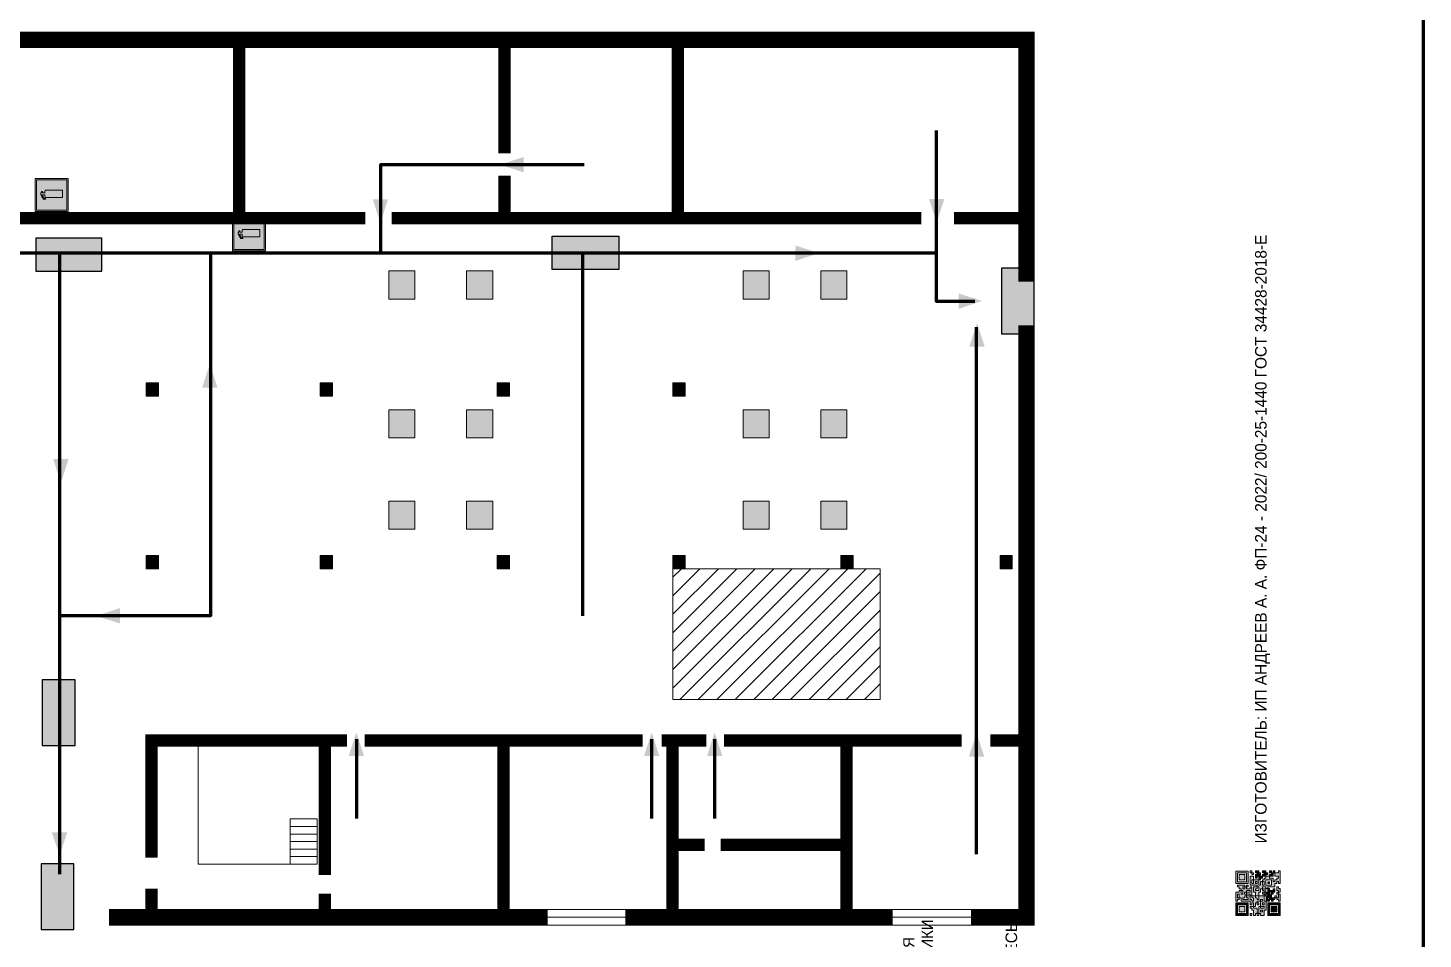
# Model space of a CAD drawing. Header units: millimetres. Extents: x 13114 to 67229, y 22859 to 38520.
# Drawn here: x 39847.3 to 40186.4, y 25093.9 to 25315.5 of the extents above; entities that cross this region are included whole.
import ezdxf

# ---------------------------------------------------------------- set-up
doc = ezdxf.new("R2010")
doc.units = ezdxf.units.MM
doc.layers.add('План_Штампы', color=7, linetype='Continuous')
doc.styles.add('обычный', font='arial.ttf')

# ---------------------------------------------------------------- blocks, each defined once
blk = doc.blocks.new('QR')
at = {"lineweight": 0}
h = blk.add_hatch(color=256, dxfattribs=at)
h.dxf.hatch_style = 1
h.paths.add_polyline_path([(9241.16, 2687.38), (9242.01, 2687.38), (9242.01, 2687.83), (9241.59, 2687.83), (9241.59, 2688.68), (9239.45, 2688.68), (9239.45, 2688.25), (9239.86, 2688.25), (9239.86, 2687.83), (9240.29, 2687.83), (9240.29, 2688.25), (9241.16, 2688.25), (9241.16, 2687.83), (9240.29, 2687.83), (9240.29, 2687.38), (9239.45, 2687.38), (9239.45, 2685.22), (9238.57, 2685.22), (9238.57, 2684.8), (9239.02, 2684.8), (9239.02, 2684.37), (9238.13, 2684.37), (9238.13, 2683.92), (9239.02, 2683.92), (9239.02, 2683.5), (9239.44, 2683.5), (9239.44, 2682.64), (9239.87, 2682.64), (9239.87, 2682.18), (9239.44, 2682.18), (9239.44, 2682.64), (9238.13, 2682.64), (9238.13, 2681.76), (9237.71, 2681.76), (9237.71, 2682.64), (9238.13, 2682.64), (9238.13, 2683.07), (9237.27, 2683.07), (9237.27, 2683.51), (9237.71, 2683.51), (9237.71, 2684.37), (9238.13, 2684.37), (9238.13, 2685.22), (9237.71, 2685.22), (9237.71, 2684.8), (9237.28, 2684.8), (9237.28, 2684.38), (9235.98, 2684.38), (9235.98, 2683.92), (9236.4, 2683.92), (9236.4, 2683.49), (9236.84, 2683.49), (9236.84, 2683.07), (9236.4, 2683.07), (9236.4, 2682.64), (9235.98, 2682.64), (9235.98, 2681.76), (9237.29, 2681.76), (9237.29, 2681.33), (9239.43, 2681.33), (9239.43, 2681.76), (9240.74, 2681.76), (9240.74, 2683.05), (9239.87, 2683.05), (9239.87, 2683.5), (9240.29, 2683.5), (9240.29, 2683.91), (9240.74, 2683.91), (9240.74, 2684.81), (9240.29, 2684.81), (9240.29, 2684.79), (9240.29, 2684.37), (9239.45, 2684.37), (9239.45, 2684.8), (9239.87, 2684.8), (9239.87, 2685.21), (9240.74, 2685.21), (9240.74, 2686.1), (9240.29, 2686.1), (9240.29, 2685.64), (9239.86, 2685.64), (9239.86, 2686.95), (9240.29, 2686.95), (9240.29, 2686.52), (9240.74, 2686.52), (9240.74, 2686.1), (9241.16, 2686.1), (9241.16, 2686.53), (9241.59, 2686.53), (9241.59, 2686.1), (9242.02, 2686.1), (9242.02, 2685.21), (9241.59, 2685.21), (9241.59, 2686.1), (9241.16, 2686.1), (9241.16, 2685.21), (9240.74, 2685.21), (9240.74, 2684.81), (9242.89, 2684.81), (9242.89, 2685.22), (9242.47, 2685.22), (9242.47, 2686.11), (9242.89, 2686.11), (9242.89, 2686.52), (9242.46, 2686.52), (9242.46, 2686.95), (9242.89, 2686.95), (9242.89, 2686.52), (9243.32, 2686.52), (9243.32, 2688.26), (9242.9, 2688.26), (9242.9, 2687.83), (9242.47, 2687.83), (9242.47, 2687.38), (9242.01, 2687.38), (9242.01, 2686.94), (9241.16, 2686.94)])
h.paths.add_polyline_path([(9239.02, 2682.18), (9239.02, 2681.76), (9238.54, 2681.76), (9238.54, 2682.18)], flags=16)
h.paths.add_polyline_path([(9237.27, 2682.65), (9237.27, 2682.19), (9236.83, 2682.19), (9236.83, 2682.65)], flags=16)
h = blk.add_hatch(color=256, dxfattribs=at)
h.dxf.hatch_style = 1
h.paths.add_polyline_path([(9238.15, 2687.83), (9236.83, 2687.83), (9236.83, 2686.52), (9238.15, 2686.52)], flags=0)
h.paths.add_polyline_path([(9239.01, 2685.65), (9239.01, 2688.68), (9235.98, 2688.68), (9235.98, 2685.65)])
h.paths.add_polyline_path([(9236.41, 2686.1), (9236.41, 2688.26), (9238.56, 2688.26), (9238.56, 2686.1)], flags=16)
h.paths.add_polyline_path([(9236.83, 2686.52), (9236.83, 2687.83), (9238.15, 2687.83), (9238.15, 2686.52)], flags=0)
h = blk.add_hatch(color=256, dxfattribs=at)
h.dxf.hatch_style = 1
h.paths.add_polyline_path([(9243.32, 2686.11), (9242.89, 2686.11), (9242.89, 2685.64), (9243.32, 2685.64)])
h.paths.add_polyline_path([(9239.02, 2683.07), (9239.02, 2683.5), (9238.56, 2683.5), (9238.56, 2683.07)])
h.paths.add_polyline_path([(9236.4, 2684.8), (9236.4, 2685.22), (9235.98, 2685.22), (9235.98, 2684.8)])
h.paths.add_polyline_path([(9236.4, 2683.07), (9236.4, 2683.49), (9235.98, 2683.49), (9235.98, 2683.07)])
h = blk.add_hatch(color=256, dxfattribs=at)
h.dxf.hatch_style = 1
h.paths.add_polyline_path([(9238.15, 2686.52), (9238.15, 2687.83), (9236.83, 2687.83), (9236.83, 2686.52)])
h.paths.add_polyline_path([(9245.91, 2686.52), (9245.91, 2687.83), (9244.59, 2687.83), (9244.59, 2686.52)], flags=0)
h.paths.add_polyline_path([(9246.77, 2685.65), (9246.77, 2688.68), (9243.74, 2688.68), (9243.74, 2685.65)])
h.paths.add_polyline_path([(9244.17, 2686.1), (9244.17, 2688.26), (9246.32, 2688.26), (9246.32, 2686.1)], flags=16)
h.paths.add_polyline_path([(9244.59, 2686.52), (9244.59, 2687.83), (9245.91, 2687.83), (9245.91, 2686.52)], flags=0)
h = blk.add_hatch(color=256, dxfattribs=at)
h.dxf.hatch_style = 1
h.paths.add_polyline_path([(9240.75, 2681.76), (9240.75, 2681.35), (9241.17, 2681.35), (9241.17, 2681.76)])
h.paths.add_polyline_path([(9241.6, 2682.18), (9241.17, 2682.18), (9241.17, 2681.76), (9241.6, 2681.76)])
h.paths.add_polyline_path([(9242.47, 2681.34), (9242.47, 2682.19), (9242.02, 2682.19), (9242.02, 2681.76), (9241.6, 2681.76), (9241.6, 2681.34)])
h.paths.add_polyline_path([(9239.87, 2678.3), (9239.44, 2678.3), (9239.44, 2677.89), (9241.17, 2677.89), (9241.17, 2678.3), (9240.28, 2678.3), (9240.28, 2678.73), (9239.87, 2678.73)])
h.paths.add_polyline_path([(9240.75, 2678.73), (9240.75, 2679.19), (9240.28, 2679.19), (9240.28, 2678.73)])
h.paths.add_polyline_path([(9241.6, 2678.73), (9241.17, 2678.73), (9241.17, 2678.3), (9241.6, 2678.3)])
h.paths.add_polyline_path([(9242.02, 2678.3), (9241.6, 2678.3), (9241.6, 2677.89), (9242.48, 2677.89), (9242.48, 2678.31), (9242.9, 2678.31), (9242.9, 2678.73), (9242.02, 2678.73)])
h.paths.add_polyline_path([(9246.36, 2684.37), (9246.36, 2684.79), (9245.93, 2684.79), (9245.93, 2684.37)])
h.paths.add_polyline_path([(9246.78, 2685.2), (9246.36, 2685.2), (9246.36, 2684.79), (9246.78, 2684.79)])
h.paths.add_polyline_path([(9245.91, 2687.83), (9244.59, 2687.83), (9244.59, 2686.52), (9245.91, 2686.52)])
h = blk.add_hatch(color=256, dxfattribs=at)
h.dxf.hatch_style = 1
h.paths.add_polyline_path([(9243.32, 2682.64), (9243.32, 2683.07), (9244.62, 2683.07), (9244.62, 2684.37), (9243.74, 2684.37), (9243.74, 2684.8), (9244.62, 2684.8), (9244.62, 2684.37), (9245.48, 2684.37), (9245.48, 2685.22), (9243.32, 2685.22), (9243.32, 2683.5), (9242.89, 2683.5), (9242.89, 2683.06), (9242.01, 2683.06), (9242.01, 2683.91), (9242.47, 2683.91), (9242.47, 2683.5), (9242.89, 2683.5), (9242.89, 2684.38), (9241.59, 2684.38), (9241.59, 2683.91), (9240.74, 2683.91), (9240.74, 2683.05), (9241.59, 2683.05), (9241.59, 2682.64), (9242.47, 2682.64), (9242.47, 2682.19), (9242.91, 2682.19), (9242.91, 2681.34), (9242.48, 2681.34), (9242.48, 2680.91), (9242.91, 2680.91), (9242.91, 2679.17), (9243.75, 2679.17), (9243.75, 2678.73), (9244.2, 2678.73), (9244.2, 2678.3), (9243.75, 2678.3), (9243.75, 2677.88), (9246.78, 2677.88), (9246.78, 2678.3), (9246.35, 2678.3), (9246.35, 2679.19), (9245.48, 2679.19), (9245.48, 2678.31), (9245.05, 2678.31), (9245.05, 2678.73), (9244.62, 2678.73), (9244.62, 2679.19), (9244.2, 2679.19), (9244.2, 2679.61), (9245.05, 2679.61), (9245.05, 2680.46), (9245.48, 2680.46), (9245.48, 2681.34), (9245.04, 2681.34), (9245.04, 2681.76), (9244.63, 2681.76), (9244.63, 2682.19), (9244.21, 2682.19), (9244.21, 2681.76), (9243.32, 2681.76), (9243.32, 2682.19), (9244.21, 2682.19), (9244.21, 2682.64)])
h.paths.add_polyline_path([(9243.75, 2683.49), (9243.75, 2683.92), (9244.21, 2683.92), (9244.21, 2683.49)], flags=16)
h.paths.add_polyline_path([(9243.32, 2681.34), (9244.63, 2681.34), (9244.63, 2680.04), (9243.32, 2680.04)], flags=16)
h.paths.add_polyline_path([(9243.76, 2680.89), (9244.18, 2680.89), (9244.18, 2680.48), (9243.76, 2680.48)], flags=0)
h = blk.add_hatch(color=256, dxfattribs=at)
h.dxf.hatch_style = 1
h.paths.add_polyline_path([(9246.36, 2683.07), (9246.78, 2683.07), (9246.78, 2683.92), (9246.36, 2683.92), (9246.36, 2683.49), (9245.92, 2683.49), (9245.92, 2683.92), (9245.06, 2683.92), (9245.06, 2683.49), (9245.48, 2683.49), (9245.48, 2683.07), (9244.62, 2683.07), (9244.62, 2682.65), (9245.05, 2682.65), (9245.05, 2682.18), (9245.48, 2682.18), (9245.48, 2682.65), (9246.36, 2682.65)])
h.paths.add_polyline_path([(9246.78, 2682.18), (9246.36, 2682.18), (9246.36, 2681.75), (9245.92, 2681.75), (9245.92, 2682.18), (9245.48, 2682.18), (9245.48, 2681.34), (9245.48, 2681.34), (9245.94, 2681.34), (9245.94, 2680.91), (9246.36, 2680.91), (9246.36, 2681.34), (9246.78, 2681.34)])
h = blk.add_hatch(color=256, dxfattribs=at)
h.dxf.hatch_style = 1
h.paths.add_polyline_path([(9235.98, 2680.9), (9235.98, 2677.86), (9239.02, 2677.86), (9239.02, 2680.9)])
h.paths.add_polyline_path([(9238.57, 2680.48), (9238.57, 2678.32), (9236.41, 2678.32), (9236.41, 2680.48)], flags=16)
h.paths.add_polyline_path([(9238.15, 2680.05), (9238.15, 2678.74), (9236.83, 2678.74), (9236.83, 2680.05)], flags=0)
h = blk.add_hatch(color=256, dxfattribs=at)
h.dxf.hatch_style = 1
h.paths.add_polyline_path([(9238.15, 2680.05), (9236.83, 2680.05), (9236.83, 2678.74), (9238.15, 2678.74)])
h = blk.add_hatch(color=256, dxfattribs=at)
h.dxf.hatch_style = 1
h.paths.add_polyline_path([(9242.02, 2680.46), (9242.48, 2680.46), (9242.48, 2680.91), (9241.58, 2680.91), (9241.58, 2681.35), (9241.17, 2681.35), (9241.17, 2680.91), (9240.75, 2680.91), (9240.75, 2681.33), (9239.43, 2681.33), (9239.43, 2680.46), (9239.86, 2680.46), (9239.86, 2680.92), (9240.3, 2680.92), (9240.3, 2680.46), (9239.86, 2680.46), (9239.86, 2680.04), (9239.44, 2680.04), (9239.44, 2679.62), (9239.86, 2679.62), (9239.86, 2679.19), (9240.29, 2679.19), (9240.29, 2680.03), (9241.18, 2680.03), (9241.18, 2680.47), (9241.6, 2680.47), (9241.6, 2680.03), (9241.18, 2680.03), (9241.18, 2679.61), (9241.6, 2679.61), (9241.6, 2679.19), (9242.47, 2679.19), (9242.47, 2679.6), (9242.02, 2679.6)])
h = blk.add_hatch(color=256, dxfattribs=at)
h.dxf.hatch_style = 1
h.paths.add_polyline_path([(9244.18, 2680.48), (9244.18, 2680.89), (9243.76, 2680.89), (9243.76, 2680.48)])
h = blk.add_hatch(color=256, dxfattribs=at)
h.dxf.hatch_style = 1
h.paths.add_polyline_path([(9245.93, 2680.04), (9245.93, 2680.46), (9245.48, 2680.46), (9245.48, 2679.62), (9246.35, 2679.62), (9246.35, 2680.04)])
h.paths.add_polyline_path([(9246.78, 2680.04), (9246.78, 2680.46), (9246.35, 2680.46), (9246.35, 2680.04)])
h.paths.add_polyline_path([(9246.78, 2679.18), (9246.78, 2679.62), (9246.35, 2679.62), (9246.35, 2679.18)])
for points in [[(9237.71, 2685.22), (9238.13, 2685.22), (9238.13, 2684.37), (9237.71, 2684.37), (9237.71, 2683.51), (9237.27, 2683.51), (9237.27, 2683.07), (9238.13, 2683.07), (9238.13, 2682.64), (9237.71, 2682.64), (9237.71, 2681.76), (9238.13, 2681.76), (9238.13, 2682.64), (9239.44, 2682.64), (9239.44, 2683.5), (9239.02, 2683.5), (9239.02, 2683.07), (9238.56, 2683.07), (9238.56, 2683.5), (9239.02, 2683.5), (9239.02, 2683.92), (9238.13, 2683.92), (9238.13, 2684.37), (9239.02, 2684.37), (9239.02, 2684.8), (9238.57, 2684.8), (9238.57, 2685.22), (9239.45, 2685.22), (9239.45, 2687.38), (9240.29, 2687.38), (9240.29, 2687.83), (9239.86, 2687.83), (9239.86, 2688.25), (9239.45, 2688.25), (9239.45, 2688.68), (9241.59, 2688.68), (9241.59, 2687.83), (9242.01, 2687.83), (9242.01, 2687.38), (9242.47, 2687.38), (9242.47, 2687.83), (9242.9, 2687.83), (9242.9, 2688.26), (9243.32, 2688.26), (9243.32, 2686.52), (9242.89, 2686.52), (9242.89, 2686.11), (9243.32, 2686.11), (9243.32, 2685.64), (9242.89, 2685.64), (9242.89, 2686.11), (9242.47, 2686.11), (9242.47, 2685.22), (9242.89, 2685.22), (9242.89, 2684.81), (9240.74, 2684.81), (9240.74, 2683.91), (9241.59, 2683.91), (9241.59, 2684.38), (9242.89, 2684.38), (9242.89, 2683.5), (9242.47, 2683.5), (9242.47, 2683.91), (9242.01, 2683.91), (9242.01, 2683.06), (9242.89, 2683.06), (9242.89, 2683.5), (9243.32, 2683.5), (9243.32, 2685.22), (9245.48, 2685.22), (9245.48, 2684.37), (9244.62, 2684.37), (9244.62, 2683.07), (9245.48, 2683.07), (9245.48, 2683.49), (9245.06, 2683.49), (9245.06, 2683.92), (9245.92, 2683.92), (9245.92, 2683.49), (9246.36, 2683.49), (9246.36, 2683.92), (9246.78, 2683.92), (9246.78, 2683.07), (9246.36, 2683.07), (9246.36, 2682.65), (9245.48, 2682.65), (9245.48, 2682.18), (9245.92, 2682.18), (9245.92, 2681.75), (9246.36, 2681.75), (9246.36, 2682.18), (9246.78, 2682.18), (9246.78, 2681.34), (9246.36, 2681.34), (9246.36, 2680.91), (9245.94, 2680.91), (9245.94, 2681.34), (9245.48, 2681.34), (9245.48, 2680.46), (9245.93, 2680.46), (9245.93, 2680.04), (9246.35, 2680.04), (9246.35, 2680.46), (9246.78, 2680.46), (9246.78, 2680.04), (9246.78, 2680.04), (9246.35, 2680.04), (9246.35, 2679.62), (9246.78, 2679.62), (9246.78, 2679.18), (9246.35, 2679.18), (9246.35, 2678.3), (9246.78, 2678.3), (9246.78, 2677.88), (9243.75, 2677.88), (9243.75, 2678.3), (9244.2, 2678.3), (9244.2, 2678.73), (9243.75, 2678.73), (9243.75, 2679.17), (9242.91, 2679.17), (9242.91, 2680.91), (9242.48, 2680.91), (9242.48, 2680.46), (9242.02, 2680.46), (9242.02, 2679.6), (9242.47, 2679.6), (9242.47, 2679.19), (9241.6, 2679.19), (9241.6, 2679.61), (9241.18, 2679.61), (9241.18, 2680.03), (9240.29, 2680.03), (9240.29, 2679.19), (9240.75, 2679.19), (9240.75, 2678.73), (9240.28, 2678.73), (9240.28, 2678.3), (9241.17, 2678.3), (9241.17, 2678.73), (9241.6, 2678.73), (9241.6, 2678.3), (9242.02, 2678.3), (9242.02, 2678.73), (9242.9, 2678.73), (9242.9, 2678.31), (9242.48, 2678.31), (9242.48, 2677.89), (9241.6, 2677.89), (9241.6, 2678.3), (9241.17, 2678.3), (9241.17, 2677.89), (9239.44, 2677.89), (9239.44, 2678.3), (9239.87, 2678.3), (9239.87, 2678.73), (9240.28, 2678.73), (9240.28, 2679.19), (9240.29, 2679.19), (9239.86, 2679.19), (9239.86, 2679.62), (9239.44, 2679.62), (9239.44, 2680.04), (9239.86, 2680.04), (9239.86, 2680.46), (9239.43, 2680.46), (9239.43, 2681.33), (9237.29, 2681.33), (9237.29, 2681.76), (9235.98, 2681.76), (9235.98, 2682.64), (9236.4, 2682.64), (9236.4, 2683.07), (9235.98, 2683.07), (9235.98, 2683.49), (9236.4, 2683.49), (9236.4, 2683.92), (9235.98, 2683.92), (9235.98, 2684.38), (9237.28, 2684.38), (9237.28, 2684.8), (9237.71, 2684.8), (9237.71, 2685.22), (9237.92, 2685.22)], [(9240.74, 2686.1), (9240.74, 2686.52), (9240.29, 2686.52), (9240.29, 2686.95), (9239.86, 2686.95), (9239.86, 2685.64), (9240.29, 2685.64), (9240.29, 2686.1), (9240.74, 2686.1), (9240.74, 2686.52)], [(9240.74, 2683.05), (9240.74, 2681.76), (9239.43, 2681.76), (9239.43, 2681.33), (9240.75, 2681.33), (9240.75, 2681.35), (9240.75, 2680.91), (9241.17, 2680.91), (9241.17, 2681.35), (9241.58, 2681.35), (9241.58, 2680.91), (9242.48, 2680.91), (9242.48, 2681.34), (9242.91, 2681.34), (9242.91, 2682.19), (9242.47, 2682.19), (9242.47, 2682.64), (9241.59, 2682.64), (9241.59, 2683.05), (9240.74, 2683.05)], [(9240.74, 2685.21), (9239.87, 2685.21), (9239.87, 2684.8), (9239.45, 2684.8), (9239.45, 2684.37), (9240.29, 2684.37), (9240.29, 2684.79), (9240.29, 2684.81), (9240.74, 2684.81), (9240.74, 2685.21), (9239.87, 2685.21)], [(9240.74, 2683.91), (9240.29, 2683.91), (9240.29, 2683.5), (9239.87, 2683.5), (9239.87, 2683.05), (9240.74, 2683.05), (9240.74, 2683.91)], [(9244.62, 2683.07), (9243.32, 2683.07), (9243.32, 2682.64), (9244.21, 2682.64), (9244.21, 2682.19), (9243.32, 2682.19), (9243.32, 2681.76), (9244.21, 2681.76), (9244.21, 2682.19), (9244.63, 2682.19), (9244.63, 2681.76), (9245.04, 2681.76), (9245.04, 2681.34), (9245.48, 2681.34)], [(9244.62, 2684.37), (9244.62, 2684.8), (9243.74, 2684.8), (9243.74, 2684.37), (9244.62, 2684.37)], [(9245.48, 2682.18), (9245.05, 2682.18), (9245.05, 2682.65), (9244.62, 2682.65), (9244.62, 2683.07)], [(9239.86, 2680.46), (9239.86, 2680.92), (9240.3, 2680.92), (9240.3, 2680.46), (9239.86, 2680.46)], [(9241.6, 2681.76), (9242.02, 2681.76), (9242.02, 2682.19), (9242.47, 2682.19), (9242.47, 2681.34), (9241.6, 2681.34), (9241.6, 2681.76)], [(9245.48, 2680.46), (9245.05, 2680.46), (9245.05, 2679.61), (9244.2, 2679.61), (9244.2, 2679.19), (9244.62, 2679.19), (9244.62, 2678.73), (9245.05, 2678.73), (9245.05, 2678.31), (9245.48, 2678.31), (9245.48, 2679.19), (9246.35, 2679.19), (9246.35, 2679.07)], [(9245.48, 2682.18), (9245.48, 2681.34)], [(9246.35, 2679.62), (9245.48, 2679.62), (9245.48, 2680.46)], [(9245.48, 2680.46), (9245.48, 2679.62), (9246.35, 2679.62), (9246.35, 2680.04), (9245.93, 2680.04), (9245.93, 2680.46), (9245.48, 2680.46), (9245.48, 2679.62)], [(9246.35, 2679.62), (9246.35, 2679.18)]]:
    blk.add_lwpolyline(points, dxfattribs=at)
for points in [[(9235.98, 2685.65), (9239.01, 2685.65), (9239.01, 2688.68), (9235.98, 2688.68)], [(9236.41, 2688.26), (9238.56, 2688.26), (9238.56, 2686.1), (9236.41, 2686.1)], [(9236.83, 2687.83), (9238.15, 2687.83), (9238.15, 2686.52), (9236.83, 2686.52)], [(9240.29, 2687.83), (9241.16, 2687.83), (9241.16, 2688.25), (9240.29, 2688.25)], [(9240.29, 2688.25), (9241.16, 2688.25), (9241.16, 2687.83), (9240.29, 2687.83)], [(9241.16, 2686.1), (9240.74, 2686.1), (9240.74, 2685.21), (9241.16, 2685.21)], [(9242.01, 2687.38), (9241.16, 2687.38), (9241.16, 2686.94), (9242.01, 2686.94)], [(9241.16, 2687.38), (9242.01, 2687.38), (9242.01, 2686.94), (9241.16, 2686.94)], [(9241.16, 2686.53), (9241.59, 2686.53), (9241.59, 2686.1), (9241.16, 2686.1)], [(9241.59, 2686.1), (9242.02, 2686.1), (9242.02, 2685.21), (9241.59, 2685.21)], [(9242.89, 2686.52), (9242.46, 2686.52), (9242.46, 2686.95), (9242.89, 2686.95)], [(9243.74, 2685.65), (9246.77, 2685.65), (9246.77, 2688.68), (9243.74, 2688.68)], [(9244.17, 2688.26), (9246.32, 2688.26), (9246.32, 2686.1), (9244.17, 2686.1)], [(9244.59, 2687.83), (9245.91, 2687.83), (9245.91, 2686.52), (9244.59, 2686.52)], [(9235.98, 2684.8), (9236.4, 2684.8), (9236.4, 2685.22), (9235.98, 2685.22)], [(9236.4, 2683.07), (9236.84, 2683.07), (9236.84, 2683.49), (9236.4, 2683.49)], [(9236.83, 2682.19), (9237.27, 2682.19), (9237.27, 2682.65), (9236.83, 2682.65)], [(9239.44, 2682.64), (9239.87, 2682.64), (9239.87, 2682.18), (9239.44, 2682.18)], [(9243.75, 2683.92), (9244.21, 2683.92), (9244.21, 2683.49), (9243.75, 2683.49)], [(9245.93, 2684.79), (9246.36, 2684.79), (9246.36, 2684.37), (9245.93, 2684.37)], [(9246.36, 2685.2), (9246.78, 2685.2), (9246.78, 2684.79), (9246.36, 2684.79)], [(9235.98, 2677.86), (9239.02, 2677.86), (9239.02, 2680.9), (9235.98, 2680.9)], [(9236.41, 2680.48), (9238.57, 2680.48), (9238.57, 2678.32), (9236.41, 2678.32)], [(9236.83, 2680.05), (9238.15, 2680.05), (9238.15, 2678.74), (9236.83, 2678.74)], [(9238.54, 2682.18), (9239.02, 2682.18), (9239.02, 2681.76), (9238.54, 2681.76)], [(9240.75, 2681.76), (9241.17, 2681.76), (9241.17, 2681.35), (9240.75, 2681.35)], [(9241.17, 2682.18), (9241.6, 2682.18), (9241.6, 2681.76), (9241.17, 2681.76)], [(9241.18, 2680.03), (9241.6, 2680.03), (9241.6, 2680.47), (9241.18, 2680.47)], [(9243.32, 2680.04), (9244.63, 2680.04), (9244.63, 2681.34), (9243.32, 2681.34)], [(9243.76, 2680.89), (9244.18, 2680.89), (9244.18, 2680.48), (9243.76, 2680.48)]]:
    blk.add_lwpolyline(points, close=True, dxfattribs=at)
blk = doc.blocks.new('A$C32E8229D')
at = {"true_color": 0xffffff}
blk.add_hatch(color=7, dxfattribs=at).paths.add_polyline_path([(0, 0), (0, -8), (16, -8), (16, 0)])
h = blk.add_hatch(color=126)
h.paths.add_polyline_path([(0.2, -0.2), (15.8, -0.2), (15.8, -7.8), (0.2, -7.8)])
h.paths.add_polyline_path([(13.49, -2.05), (12.08, -2.05), (11.37, -2.63, 0.162397), (11.29, -2.84), (11.29, -3.63), (10.35, -3.63), (10.35, -4.05), (11.68, -4.05), (11.68, -3.48), (12.26, -4.28), (11.29, -5.1), (11.29, -6.78), (11.85, -6.78), (11.85, -5.44), (12.8, -4.64), (12.8, -5.94), (14.46, -5.94), (14.46, -5.39), (13.45, -5.39), (13.45, -3.97), (12.46, -2.59), (13.15, -2.59), (13.69, -3.34), (14.18, -3)], flags=16)
h.paths.add_polyline_path([(10.74, -1.82, 1), (11.8, -1.82, 1)], flags=16)
h.paths.add_polyline_path([(9.39, -3.59), (5.99, -3.59), (6.56, -3.03), (5.91, -3.03), (5.1, -3.83), (5.91, -4.64), (6.56, -4.64), (5.99, -4.09), (9.39, -4.09)], flags=16)
h.paths.add_polyline_path([(4.29, -1.08), (1.72, -1.08), (1.72, -6.6), (4.29, -6.6)], flags=16)
at = {"color": 126}
blk.add_lwpolyline([(16, -8), (0, -8), (0, 0), (16, 0)], close=True, dxfattribs=at)
blk = doc.blocks.new('A$C7B4425F7')
at = {"true_color": 0xffffff}
blk.add_hatch(color=7, dxfattribs=at).paths.add_polyline_path([(0, 0), (-16, 0), (-16, -8), (0, -8)])
h = blk.add_hatch(color=126)
h.paths.add_polyline_path([(-0.2, -0.2), (-15.8, -0.2), (-15.8, -7.8), (-0.2, -7.8)])
h.paths.add_polyline_path([(-11.76, -2.03), (-11.76, -3.66), (-11.17, -3.66, -0.568275), (-11.17, -6.18), (-12.58, -6.18), (-12.58, -2.03)], flags=16)
h.paths.add_polyline_path([(-13.33, -4.12, -0.495768), (-13.59, -6.18), (-15.03, -6.18), (-15.03, -2.03), (-13.59, -2.03, -0.487973)], flags=16)
h.paths.add_polyline_path([(-10.25, -2.03), (-9.48, -2.03), (-9.48, -6.18), (-10.25, -6.18)], flags=16)
h.paths.add_polyline_path([(-13.84, -3.69), (-14.24, -3.69), (-14.24, -3.03), (-13.9, -3.03, -0.692621)], flags=0)
h.paths.add_polyline_path([(-9.15, -2.03), (-8.4, -2.03), (-8.04, -3.07), (-7.68, -2.03), (-6.93, -2.03), (-7.64, -4.1), (-6.93, -6.18), (-7.68, -6.18), (-8.04, -5.14), (-8.4, -6.18), (-9.15, -6.18), (-8.44, -4.1)], flags=16)
h.paths.add_polyline_path([(-11.76, -4.46), (-11.42, -4.46, -0.692621), (-11.36, -5.12), (-11.76, -5.12)], flags=0)
h.paths.add_polyline_path([(-13.9, -5.2), (-14.24, -5.2), (-14.24, -4.55), (-13.84, -4.55, -0.708038)], flags=0)
edge = h.paths.add_edge_path(flags=16)
edge.add_ellipse((-5.51, -4.08), major_axis=(0, 2.05), ratio=0.586184, start_angle=0, end_angle=360)
edge = h.paths.add_edge_path(flags=0)
edge.add_ellipse((-5.51, -4.08), major_axis=(0, 1.14), ratio=0.454828, start_angle=0, end_angle=360)
h.paths.add_polyline_path([(-4.13, -4.96, 0.377264), (-3.48, -4.52, 0.0555), (-3.16, -2.03), (-1.66, -2.03), (-1.66, -4.96), (-0.96, -4.96), (-0.96, -7.01), (-1.75, -7.01), (-1.75, -6.18), (-3.3, -6.18), (-3.3, -7.02), (-4.13, -7.02)], flags=16)
h.paths.add_polyline_path([(-2.73, -2.91), (-2.28, -2.91), (-2.28, -4.96), (-3.05, -4.96, 0.079136)], flags=0)
at = {"color": 126}
blk.add_lwpolyline([(-16, -8), (0, -8), (0, 0), (-16, 0)], close=True, dxfattribs=at)
blk = doc.blocks.new('A$C3AD82952')
at = {"true_color": 0xf5f5ff}
h = blk.add_hatch(color=7, dxfattribs=at)
h.dxf.hatch_style = 1
h.paths.add_polyline_path([(8.21, 8.73, 0.414214), (7.89, 9.05), (7.22, 9.05), (7.22, 9.92), (7.59, 9.92, 1), (7.57, 10.36), (7.22, 10.36), (7.22, 10.6), (6.43, 10.6), (6.43, 10.36), (6.01, 10.36), (4.74, 9.59), (4.74, 8.69), (4.98, 8.73), (4.98, 9.26), (6.12, 9.91), (6.43, 9.91), (6.43, 9.05), (5.76, 9.05, 0.414214), (5.44, 8.73), (5.44, 2.2), (8.21, 2.2)], flags=0)
h.paths.add_polyline_path([(12.8, 12.8), (0, 12.8), (0, 0), (12.8, 0)])
h.paths.add_polyline_path([(0.51, 12.29), (12.29, 12.29), (12.29, 0.51), (0.51, 0.51)], flags=16)
h.paths.add_polyline_path([(4.74, 9.59), (6.01, 10.36), (6.43, 10.36), (6.43, 10.6), (7.22, 10.6), (7.22, 10.36), (7.59, 10.36, -0.94586), (7.59, 9.92), (7.22, 9.92), (7.22, 9.05), (7.89, 9.05, -0.414214), (8.21, 8.73), (8.21, 2.2), (5.44, 2.2), (5.44, 8.73, -0.414214), (5.76, 9.05), (6.43, 9.05), (6.43, 9.91), (6.12, 9.91), (4.98, 9.26), (4.98, 8.73), (4.74, 8.69)], flags=0)
h = blk.add_hatch(color=242)
h.dxf.hatch_style = 1
h.paths.add_polyline_path([(12.29, 12.29), (0.51, 12.29), (0.51, 0.51), (12.29, 0.51)])
h.paths.add_polyline_path([(4.74, 8.69), (4.74, 9.59), (6.01, 10.36), (6.43, 10.36), (6.43, 10.6), (7.22, 10.6), (7.22, 10.36), (7.59, 10.36, -0.94586), (7.59, 9.92), (7.22, 9.92), (7.22, 9.05), (7.89, 9.05, -0.414214), (8.21, 8.73), (8.21, 2.2), (5.44, 2.2), (5.44, 8.73, -0.414214), (5.76, 9.05), (6.43, 9.05), (6.43, 9.91), (6.12, 9.91), (4.98, 9.26), (4.98, 8.73)], flags=16)
h = blk.add_hatch(color=7, dxfattribs=at)
h.dxf.hatch_style = 1
h.paths.add_polyline_path([(8.21, 8.73, 0.414214), (7.89, 9.05), (7.22, 9.05), (7.22, 9.92), (7.59, 9.92, 1), (7.57, 10.36), (7.22, 10.36), (7.22, 10.6), (6.43, 10.6), (6.43, 10.36), (6.01, 10.36), (4.74, 9.59), (4.74, 8.69), (4.98, 8.73), (4.98, 9.26), (6.12, 9.91), (6.43, 9.91), (6.43, 9.05), (5.76, 9.05, 0.414214), (5.44, 8.73), (5.44, 2.2), (8.21, 2.2)])
at = {"color": 242, "lineweight": 5}
for p, q in [((0, 0), (0, 12.8)), ((0, 12.8), (12.8, 12.8)), ((12.8, 0), (12.8, 12.8)), ((6.01, 10.36), (4.74, 9.59)), ((4.74, 9.59), (4.74, 8.69)), ((4.74, 8.69), (4.98, 8.73)), ((4.98, 9.26), (6.12, 9.91)), ((4.98, 8.73), (4.98, 9.26)), ((5.44, 2.2), (5.44, 8.73)), ((5.76, 9.05), (6.43, 9.05)), ((6.01, 10.36), (6.43, 10.36)), ((6.12, 9.91), (6.43, 9.91)), ((7.22, 10.6), (6.43, 10.6)), ((6.43, 10.6), (6.43, 10.36)), ((6.43, 9.91), (6.43, 9.05)), ((7.22, 10.36), (7.22, 10.6)), ((7.59, 10.36), (7.22, 10.36)), ((7.22, 9.05), (7.22, 9.92)), ((7.59, 9.92), (7.22, 9.92)), ((7.89, 9.05), (7.22, 9.05)), ((8.21, 2.2), (8.21, 8.73)), ((0, 0), (12.8, 0)), ((5.44, 2.2), (8.21, 2.2))]:
    blk.add_line(p, q, dxfattribs=at)
blk.add_lwpolyline([(0.51, 12.29), (12.29, 12.29), (12.29, 0.51), (0.51, 0.51)], close=True, dxfattribs=at)
for centre, radius, start, end in [((5.76, 8.73), 0.32, 90, 180), ((7.58, 10.14), 0.223, 273.1875, 86.8125), ((7.89, 8.73), 0.32, 0, 90)]:
    blk.add_arc(centre, radius, start, end, dxfattribs=at)

msp = doc.modelspace()

# ---------------------------------------------------------------- hatches: boundary and pattern name
at = {"lineweight": 0}
h = msp.add_hatch(color=256, dxfattribs=at)
h.dxf.hatch_style = 1
h.paths.add_polyline_path([(39941.38, 25256.43), (39935.03, 25256.43), (39935.03, 25249.57), (39941.38, 25249.57)])
h = msp.add_hatch(color=256, dxfattribs=at)
h.dxf.hatch_style = 1
h.paths.add_polyline_path([(39960.26, 25256.43), (39953.91, 25256.43), (39953.91, 25249.57), (39960.26, 25249.57)])
h = msp.add_hatch(color=256, dxfattribs=at)
h.dxf.hatch_style = 1
h.paths.add_polyline_path([(40027.5, 25256.43), (40021.15, 25256.43), (40021.15, 25249.57), (40027.5, 25249.57)])
h = msp.add_hatch(color=256, dxfattribs=at)
h.dxf.hatch_style = 1
h.paths.add_polyline_path([(40046.38, 25256.43), (40040.03, 25256.43), (40040.03, 25249.57), (40046.38, 25249.57)])
h = msp.add_hatch(color=256, dxfattribs=at)
h.dxf.hatch_style = 1
h.paths.add_polyline_path([(39876.05, 25229.16), (39876.05, 25225.95), (39879.02, 25225.95), (39879.02, 25229.16)])
h = msp.add_hatch(color=256, dxfattribs=at)
h.dxf.hatch_style = 1
h.paths.add_polyline_path([(39918.35, 25229.16), (39918.35, 25225.95), (39921.32, 25225.95), (39921.32, 25229.16)])
h = msp.add_hatch(color=256, dxfattribs=at)
h.dxf.hatch_style = 1
h.paths.add_polyline_path([(39961.38, 25229.16), (39961.38, 25225.95), (39964.35, 25225.95), (39964.35, 25229.16)])
h = msp.add_hatch(color=256, dxfattribs=at)
h.dxf.hatch_style = 1
h.paths.add_polyline_path([(40004.06, 25229.16), (40004.06, 25225.95), (40007.04, 25225.95), (40007.04, 25229.16)])
h = msp.add_hatch(color=256, dxfattribs=at)
h.dxf.hatch_style = 1
h.paths.add_polyline_path([(39941.38, 25222.66), (39935.03, 25222.66), (39935.03, 25215.8), (39941.38, 25215.8)])
h = msp.add_hatch(color=256, dxfattribs=at)
h.dxf.hatch_style = 1
h.paths.add_polyline_path([(39960.26, 25222.66), (39953.91, 25222.66), (39953.91, 25215.8), (39960.26, 25215.8)])
h = msp.add_hatch(color=256, dxfattribs=at)
h.dxf.hatch_style = 1
h.paths.add_polyline_path([(40027.5, 25222.66), (40021.15, 25222.66), (40021.15, 25215.8), (40027.5, 25215.8)])
h = msp.add_hatch(color=256, dxfattribs=at)
h.dxf.hatch_style = 1
h.paths.add_polyline_path([(40046.38, 25222.66), (40040.03, 25222.66), (40040.03, 25215.8), (40046.38, 25215.8)])
h = msp.add_hatch(color=256, dxfattribs=at)
h.dxf.hatch_style = 1
h.paths.add_polyline_path([(39941.38, 25200.44), (39935.03, 25200.44), (39935.03, 25193.58), (39941.38, 25193.58)])
h = msp.add_hatch(color=256, dxfattribs=at)
h.dxf.hatch_style = 1
h.paths.add_polyline_path([(39960.26, 25200.44), (39953.91, 25200.44), (39953.91, 25193.58), (39960.26, 25193.58)])
h = msp.add_hatch(color=256, dxfattribs=at)
h.dxf.hatch_style = 1
h.paths.add_polyline_path([(40027.5, 25200.44), (40021.15, 25200.44), (40021.15, 25193.58), (40027.5, 25193.58)])
h = msp.add_hatch(color=256, dxfattribs=at)
h.dxf.hatch_style = 1
h.paths.add_polyline_path([(40046.38, 25200.44), (40040.03, 25200.44), (40040.03, 25193.58), (40046.38, 25193.58)])
h = msp.add_hatch(color=256, dxfattribs=at)
h.dxf.hatch_style = 1
h.paths.add_polyline_path([(39876.05, 25187.17), (39876.05, 25183.96), (39879.02, 25183.96), (39879.02, 25187.17)])
h = msp.add_hatch(color=256, dxfattribs=at)
h.dxf.hatch_style = 1
h.paths.add_polyline_path([(39918.35, 25187.17), (39918.35, 25183.96), (39921.32, 25183.96), (39921.32, 25187.17)])
h = msp.add_hatch(color=256, dxfattribs=at)
h.dxf.hatch_style = 1
h.paths.add_polyline_path([(39961.38, 25187.17), (39961.38, 25183.96), (39964.35, 25183.96), (39964.35, 25187.17)])
h = msp.add_hatch(color=256, dxfattribs=at)
h.dxf.hatch_style = 1
h.paths.add_polyline_path([(40004.06, 25187.17), (40004.06, 25183.96), (40007.04, 25183.96), (40007.04, 25187.17)])
h = msp.add_hatch(color=256, dxfattribs=at)
h.dxf.hatch_style = 1
h.paths.add_polyline_path([(40044.87, 25187.17), (40044.87, 25183.96), (40047.85, 25183.96), (40047.85, 25187.17)])
h = msp.add_hatch(color=256, dxfattribs=at)
h.dxf.hatch_style = 1
h.paths.add_polyline_path([(40083.6, 25187.17), (40083.6, 25183.96), (40086.57, 25183.96), (40086.57, 25187.17)])
h = msp.add_hatch(dxfattribs=at)
h.set_pattern_fill('ANSI31', color=256, angle=540)
h.set_pattern_definition([(225, (84920.7875, 29678.474), (2.24506403, -2.24506403), [])])
h.paths.add_polyline_path([(40054.47, 25183.96), (40047.85, 25183.96), (40047.85, 25183.96), (40044.87, 25183.96), (40004.06, 25183.96), (40004.06, 25152.13), (40054.47, 25152.13)])

# ---------------------------------------------------------------- linework, layer by layer
at = {"color": 6, "lineweight": 100}
msp.add_lwpolyline([(39586.42, 25477.6), (40186.42, 25477.6), (40186.42, 25082.6), (39586.42, 25082.6)], close=True, dxfattribs=at)
msp.add_lwpolyline([(39586.42, 25477.6), (40186.42, 25477.6), (40186.42, 25082.6), (39586.42, 25082.6)], close=True, dxfattribs=at)
at = {"lineweight": 0}
for points, const_width in [([(39809.37, 25312.64), (40090.01, 25312.64), (40090.01, 25253.78)], 4), ([(39898.61, 25269.22), (39898.61, 25312.64)], 3), ([(39963.16, 25285.05), (39963.16, 25312.64)], 3), ([(40005.24, 25269.22), (40005.24, 25312.64)], 3), ([(39963.16, 25269.22), (39963.16, 25279.56)], 3), ([(39929.31, 25269.22), (39824.76, 25269.22)], 3), ([(40064.42, 25269.22), (39935.74, 25269.22)], 3), ([(40089.37, 25269.22), (40072.36, 25269.22)], 3), ([(40090.01, 25243.21), (40090.01, 25099.19), (40076.5, 25099.19)], 4), ([(39924.83, 25142.17), (39877.32, 25142.17), (39877.32, 25113.66)], 3), ([(39919.45, 25142.17), (39919.45, 25109.47)], 3), ([(39996.71, 25142.17), (39929.18, 25142.17)], 3), ([(39962.88, 25142.17), (39962.88, 25100.43)], 3), ([(40012.19, 25142.17), (40001.36, 25142.17)], 3), ([(40011.76, 25116.81), (40003.95, 25116.81), (40003.95, 25100.74), (40003.95, 25142.17)], 3), ([(40046.27, 25142.17), (40046.27, 25098.71), (40046.27, 25116.81), (40015.66, 25116.81)], 3), ([(40074.24, 25142.17), (40016.52, 25142.17)], 3), ([(40090.01, 25142.17), (40081.2, 25142.17)], 3), ([(39877.32, 25106.19), (39877.32, 25100.13)], 3), ([(39919.45, 25104.93), (39919.45, 25100.08)], 3), ([(39973.6, 25099.19), (39867, 25099.19)], 4), ([(40057.45, 25099.19), (39992.54, 25099.19)], 4)]:
    msp.add_lwpolyline(points, dxfattribs=dict(at, const_width=const_width))
at = {"color": 126, "lineweight": 100, "true_color": 0x008754}
for points in [[(40068.13, 25260.72), (39741.46, 25260.72), (39741.46, 25308.29)], [(40077.43, 25249), (40068.13, 25249), (40068.13, 25290.53)], [(39982.49, 25282.25), (39933.02, 25282.25), (39933.02, 25260.72)], [(39855.02, 25109.65), (39855.02, 25260.72)], [(39891.67, 25260.72), (39891.67, 25172.54), (39855.02, 25172.54)], [(39982.21, 25172.54), (39982.21, 25260.72)], [(40077.87, 25114.56), (40077.87, 25242.73)], [(39927.12, 25142.52), (39927.12, 25123.22)], [(39998.9, 25142.52), (39998.9, 25123.22)], [(40014.21, 25142.52), (40014.21, 25123.22)]]:
    msp.add_lwpolyline(points, dxfattribs=at)
at = {"lineweight": 0}
for points in [[(39941.38, 25256.43), (39935.03, 25256.43), (39935.03, 25249.57), (39941.38, 25249.57)], [(39960.26, 25256.43), (39953.91, 25256.43), (39953.91, 25249.57), (39960.26, 25249.57)], [(40027.5, 25256.43), (40021.15, 25256.43), (40021.15, 25249.57), (40027.5, 25249.57)], [(40046.38, 25256.43), (40040.03, 25256.43), (40040.03, 25249.57), (40046.38, 25249.57)], [(39879.02, 25229.16), (39876.05, 25229.16), (39876.05, 25225.95), (39879.02, 25225.95)], [(39921.32, 25229.16), (39918.35, 25229.16), (39918.35, 25225.95), (39921.32, 25225.95)], [(39964.35, 25229.16), (39961.38, 25229.16), (39961.38, 25225.95), (39964.35, 25225.95)], [(40007.04, 25229.16), (40004.06, 25229.16), (40004.06, 25225.95), (40007.04, 25225.95)], [(39941.38, 25222.66), (39935.03, 25222.66), (39935.03, 25215.8), (39941.38, 25215.8)], [(39960.26, 25222.66), (39953.91, 25222.66), (39953.91, 25215.8), (39960.26, 25215.8)], [(40027.5, 25222.66), (40021.15, 25222.66), (40021.15, 25215.8), (40027.5, 25215.8)], [(40046.38, 25222.66), (40040.03, 25222.66), (40040.03, 25215.8), (40046.38, 25215.8)], [(39941.38, 25200.44), (39935.03, 25200.44), (39935.03, 25193.58), (39941.38, 25193.58)], [(39960.26, 25200.44), (39953.91, 25200.44), (39953.91, 25193.58), (39960.26, 25193.58)], [(40027.5, 25200.44), (40021.15, 25200.44), (40021.15, 25193.58), (40027.5, 25193.58)], [(40046.38, 25200.44), (40040.03, 25200.44), (40040.03, 25193.58), (40046.38, 25193.58)], [(39879.02, 25187.17), (39876.05, 25187.17), (39876.05, 25183.96), (39879.02, 25183.96)], [(39921.32, 25187.17), (39918.35, 25187.17), (39918.35, 25183.96), (39921.32, 25183.96)], [(39964.35, 25187.17), (39961.38, 25187.17), (39961.38, 25183.96), (39964.35, 25183.96)], [(40007.04, 25187.17), (40004.06, 25187.17), (40004.06, 25183.96), (40007.04, 25183.96)], [(40047.85, 25187.17), (40044.87, 25187.17), (40044.87, 25183.96), (40047.85, 25183.96)], [(40086.57, 25187.17), (40083.6, 25187.17), (40083.6, 25183.96), (40086.57, 25183.96)], [(40054.47, 25152.13), (40004.06, 25152.13), (40004.06, 25183.96), (40054.47, 25183.96)], [(39917.63, 25123.1), (39911.05, 25123.1), (39911.05, 25121.26), (39917.63, 25121.26)], [(39917.63, 25121.26), (39911.05, 25121.26), (39911.05, 25119.43), (39917.63, 25119.43)], [(39917.63, 25119.43), (39911.05, 25119.43), (39911.05, 25117.6), (39917.63, 25117.6)], [(39917.63, 25117.6), (39911.05, 25117.6), (39911.05, 25115.77), (39917.63, 25115.77)], [(39917.63, 25115.77), (39911.05, 25115.77), (39911.05, 25113.94), (39917.63, 25113.94)], [(39917.63, 25113.94), (39911.05, 25113.94), (39911.05, 25112.1), (39917.63, 25112.1)]]:
    msp.add_lwpolyline(points, close=True, dxfattribs=at)
for points in [[(39911.05, 25112.1), (39888.67, 25112.1), (39888.67, 25141.48)], [(40076.5, 25099.19), (39902.32, 25099.19)], [(40076.65, 25101.12), (39902.47, 25101.12)], [(40076.54, 25097.27), (39902.36, 25097.27)]]:
    msp.add_lwpolyline(points, dxfattribs=at)
at = {"layer": 'План_Штампы', "color": 126, "true_color": 0x008754}
for points in [[(39967.78, 25284.13), (39967.77, 25280.4), (39962.04, 25282.25)], [(39931.09, 25273.85), (39934.82, 25273.84), (39932.97, 25268.1)], [(40066.32, 25273.93), (40070.05, 25273.92), (40068.2, 25268.19)], [(40033.86, 25258.85), (40033.87, 25262.59), (40039.6, 25260.74)], [(40073.5, 25247.19), (40073.51, 25250.93), (40079.24, 25249.08)], [(40079.87, 25237.98), (40076.13, 25237.99), (40077.99, 25243.73)], [(39893.38, 25228.01), (39889.65, 25228.02), (39891.5, 25233.76)], [(39853.43, 25210.65), (39857.16, 25210.64), (39855.31, 25204.9)], [(39869.65, 25174.39), (39869.64, 25170.65), (39863.91, 25172.5)], [(39929, 25138.4), (39925.27, 25138.41), (39927.12, 25144.15)], [(40000.78, 25138.4), (39997.05, 25138.41), (39998.9, 25144.15)], [(40016.1, 25138.4), (40012.36, 25138.41), (40014.21, 25144.15)], [(40079.76, 25138.27), (40076.03, 25138.28), (40077.88, 25144.01)], [(39853.11, 25119.88), (39856.84, 25119.87), (39854.99, 25114.13)]]:
    msp.add_solid(points, dxfattribs=at)

# ---------------------------------------------------------------- block references
at = {"xscale": 0.625, "yscale": 0.625, "zscale": 0.625, "rotation": 90}
for p in [(39857.05, 25270.89), (39905.01, 25261.32)]:
    msp.add_blockref('A$C3AD82952', p, dxfattribs=at)
at = {"color": 22, "lineweight": 100, "true_color": 0xbb1e10, "rotation": 90}
msp.add_blockref('QR', (42829.57, 15863.67), dxfattribs=at)
at = {"layer": 'План_Штампы', "color": 126, "true_color": 0x008754, "xscale": -1}
for p, rotation in [((39849.22, 25256.36), 180), ((39858.79, 25140.97), 270)]:
    msp.add_blockref('A$C32E8229D', p, dxfattribs=dict(at, rotation=rotation))
at = {"layer": 'План_Штампы', "color": 126, "true_color": 0x008754, "xscale": 1.012510887696, "yscale": 1.012510887696, "zscale": 1.012510887696, "rotation": 179.9978653237144}
msp.add_blockref('A$C32E8229D', (39990.95, 25256.78), dxfattribs=at)
at = {"layer": 'План_Штампы', "rotation": 90}
for p in [(40083.92, 25257.07), (39850.49, 25112.2)]:
    msp.add_blockref('A$C7B4425F7', p, dxfattribs=at)

# ---------------------------------------------------------------- texts
at = {"lineweight": 0, "attachment_point": 5, "rotation": 90, "style": 'обычный'}
for s, insert, char_height, width in [('\\pi-8.4,l8.4,t8.4;{\\fProxima Nova Rg|b0|i0|c204|p2;ИЗГОТОВИТЕЛЬ: ИП АНДРЕЕВ А. А.\\fProxima Nova Rg|b0|i0|c0|p2; \\fProxima Nova Rg|b0|i0|c204|p2;ФП-24 - 2022/ 200-25-1440 ГОСТ 34428-2018-Е\\H1.2266x; }', (40147.38, 25191.19), 2.8, 191.3484), ('\\pi-8.1,l8.1,t8.1;{\\fProxima Nova Rg|b0|i0|c204|p2;КНОПКА ВКЛЮЧЕНИЯ\\PПОЖАРНОЙ АВТОМАТИКИ}', (40063.67, 25074.99), 2.7, 126.6484), ('\\pi-8.4,l8.4,t8.4;{\\fProxima Nova Rg|b0|i0|c204|p2;ВЫ НАХОДИТЕСЬ ЗДЕСЬ\\H1.1997x; }', (40086.74, 25074.96), 2.8, 126.6484)]:
    msp.add_mtext(s, dxfattribs=dict(at, insert=insert, char_height=char_height, width=width))

doc.saveas('drawing.dxf')
